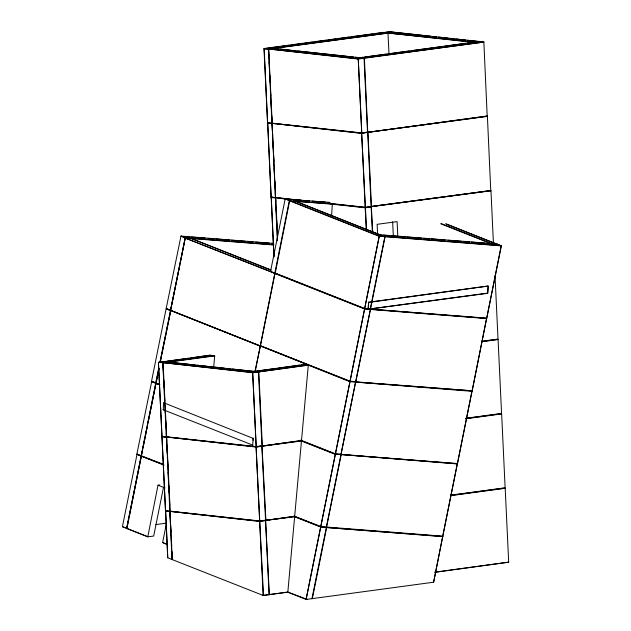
<?xml version="1.0" encoding="UTF-8"?>
<svg xmlns="http://www.w3.org/2000/svg" width="631" height="631" viewBox="0 0 631 631"><rect width="100%" height="100%" fill="white"/><g stroke="black" fill="none" stroke-linecap="round" stroke-linejoin="round"><path stroke-width="0.95" d="M253.157 440.359L253.134 438.135L252.708 445.368M331.583 215.873L332.34 203.9L327.789 202.417M368.039 309.214L368.654 302.186L488.063 286.048L487.629 293.289L368.039 309.214L487.795 293.107L488.244 286.269M213.743 366.572L214.706 355.892L210.21 355.19L158.405 362.439L165.496 510.684L170.062 511.631L170.441 519.447M294.022 516.544L320.832 527.09L442.662 536.413L433.639 582.208L306.13 599.45L287.823 592.225L308.322 364.915L303.748 364.505L254.269 371.446L266.874 369.703M129.134 516.765L141.344 456.11L137.053 454.154L122.398 526.806L126.807 528.321L128.74 518.69M148.033 422.888L155.983 383.419L151.692 381.455L136.817 454.383L163.445 464.59M273.657 243.385L180.971 236.073L166.182 308.504L170.622 310.72L168.296 322.275M158.641 368.417L126.586 528.462M159.809 362.636L179.827 264.988M163.516 487.25L153.688 536.05L147.78 536.847L126.886 528.581L141.344 456.11M159.832 384.673L155.936 383.459L141.297 456.158L164.115 465.181M155.881 383.112L158.941 368.536M160.108 362.754L170.82 310.539L260.264 345.906L255.279 371.288M141.636 454.659L142.606 449.848M142.992 447.923L145.122 437.33M145.516 435.406L147.062 427.708M151.495 381.645L156.18 383.23L158.988 368.488M160.542 360.79L161.504 355.971M161.899 354.046L163.445 346.348M163.831 344.423L165.969 333.831M166.355 331.906L167.909 324.2M180.214 263.064L182.351 252.471M182.738 250.546L184.291 242.84M184.678 240.916L185.159 237.729L180.971 236.073L184.915 237.95L190.893 238.273L271.212 270.036M147.78 536.847L158.01 485.2L159.753 484.963M167.31 544.569L162.617 542.542L166.261 524.448M254.979 371.17L260.461 345.725L350.008 381.4L472.185 390.794L486.58 318.332L370.468 309.166L355.647 381.645L349.866 381.14L260.422 345.772L275.006 273.515L270.565 271.298L285.149 199.049L329.855 202.377M486.722 318.584L364.75 309.009L274.958 273.562L275.1 273.034L364.505 308.449L370.279 308.953L384.863 236.696L379.286 236.01L285.354 198.868L289.637 200.824L275.203 273.333L364.647 308.709L486.777 318.15L501.361 245.893L497.023 243.976L380.919 234.819L385.107 236.467L501.211 245.633L472.138 390.841L349.763 381.629L170.67 310.278L185.254 238.029M311.935 598.732L326.314 527.477L320.737 526.79L294.267 516.324M326.274 527.516L355.687 381.605L341.008 454.344L335.369 454.091L301.602 440.738M312.337 598.677L326.661 527.548L326.172 527.216M433.584 582.295L457.301 463.722L335.574 453.91L300.545 440.122M472.138 390.841L442.662 536.413M457.443 463.974L340.811 454.525L457.499 463.533L471.941 391.023M287.76 592.028L263.301 595.506L167.751 557.812L158.46 362.399L162.79 362.628L214.572 355.624M163.524 402.941L163.255 410M163.121 409.7L252.865 445.186M360.829 133.031L272.221 123.361L268.672 48.989L358.242 58.762L364.048 58.233L367.526 132.147L361.61 133.409L366.603 230.394M362.817 57.334L359.899 57.729L479.45 41.362L483.851 42.04L364.395 58.218L274.122 48.461L278.366 48.879M275.834 201.849L275.479 197.692L271.078 197.014L264.176 48.5L383.585 32.362L387.986 33.041L389.011 54.424M277.34 240.734L272.064 123.092L275.573 197.503L284.542 198.686M262.425 595.246L263.474 595.309L256.036 447.079L261.952 445.817L258.465 371.904L252.668 372.432L163.09 362.659L166.647 437.031L255.247 446.701M308.322 364.915L258.418 371.943L168.54 362.131L189.339 364.355M273.933 256.801L267.733 122.864L272.087 123.589L272.647 135.255M275.479 197.692L275.384 192.605M277.364 233.92L277.553 237.808L275.779 197.724L271.125 196.975M359.899 57.729L364.237 57.957L483.803 42.08M383.443 32.591L389.784 31.771L430.673 36.235M389.437 31.779L479.363 41.551L473.558 42.08L383.79 32.583L389.784 31.771M172.003 559.492L166.3 432.874M258.805 521.064L170.204 511.394L166.647 437.031L161.993 436.273M361.8 133.133L358.242 58.762L366.201 229.408M332.253 203.892L365.357 207.504L371.083 206.518L364.395 58.218L358.053 59.038L268.672 48.989M169.905 511.362L172.31 559.61M254.325 371.399L258.813 371.888L262.346 445.762L261.975 446.314L256.036 447.079L166.647 437.031M331.094 204.058L365.168 207.78L371.107 207.015L371.485 206.463L367.952 132.589L367.581 132.108L361.587 132.912L267.52 122.643L263.987 48.768L268.372 48.958L387.986 33.041M256.218 446.803L252.668 372.432L263.119 595.325L287.783 592.209M367.794 132.329L487.195 116.191L483.851 42.04M259.775 521.174L294.606 516.253M170.204 511.394L259.593 521.451L265.533 520.685L265.903 520.133L261.999 445.778L256.012 446.582L166.481 436.762M331.433 203.6L365.499 207.276L490.752 190.554L487.384 115.915L367.392 132.376L487.408 116.412M269.342 594.702L261.81 446.046L301.452 440.477M497.867 339.297L481.398 341.521M501.424 413.668L465.702 418.495M504.981 488.039L450.416 495.414M272.221 123.361L361.61 133.409L367.392 132.376M273.988 256.762L271.291 197.235M163.09 362.659L252.479 372.708L258.418 371.943M275.779 197.724L285.33 199.065M473.368 42.356L387.686 33.009M371.107 207.015L371.138 206.471L490.752 190.554M165.708 510.905L167.751 557.812M265.533 520.685L265.556 520.141L259.57 520.954L165.543 510.645M508.728 562.134L434.767 572.349M210.21 355.19L190.57 358.061M303.748 364.505L301.642 365.002M163.689 402.759L253.268 438.435M368.22 309.427L368.654 302.186M170.82 310.539L260.366 346.214M355.837 381.858L385.107 236.467L379.042 236.239L289.637 200.824M170.717 310.239L166.182 308.504L151.55 381.203L159.682 384.421M122.319 526.546L147.654 536.626M126.76 528.36L127.714 528.392M441.093 223.579L491.289 243.432L496.873 244.118L445.612 223.65M472.043 391.323L355.592 382.086M442.907 536.184L320.934 526.601L294.117 516.063M442.812 536.673L326.314 527.477M151.448 381.684L151.692 381.455M332.34 203.9L289.298 200.745L260.264 345.906M370.081 309.135L370.468 309.166M491.044 243.661L440.848 223.808M166.332 308.764L170.622 310.72M295.276 201.068L384.823 236.743M326.558 527.248L341.197 454.557M306.13 599.45L379.286 236.01L306.074 599.442M267.544 123.14L272.087 123.589M364 58.273L361.129 57.91M271.101 197.511L275.644 197.96M275.621 197.464L301.657 200.35M161.962 436.81L166.505 437.259L166.694 441.148M165.567 511.134L170.062 511.631M279.572 46.631L263.987 48.768L268.53 49.218L268.853 56.025M281.513 46.363L284.423 45.976M286.364 45.708L289.274 45.314M291.222 45.053L302.872 43.484M304.812 43.216L312.574 42.167M314.514 41.906L326.164 40.329M328.112 40.068L335.873 39.019M337.814 38.759L349.464 37.182M351.412 36.921L359.173 35.872M361.113 35.612L372.763 34.035M374.704 33.774L382.473 32.725M273.381 48.563L387.939 33.08M364.757 57.074L386.117 54.187M388.057 53.927L409.416 51.04M411.357 50.772L432.708 47.893M434.656 47.625L442.418 46.576M444.358 46.315L465.717 43.429M467.658 43.168L475.585 42.096M490.918 190.822L370.949 206.747M165.267 361.476L158.46 362.399L164.817 362.636M167.215 361.216L188.622 358.321M167.83 362.226L214.706 355.892M268.806 369.443L276.536 368.394M278.468 368.133L299.709 365.262M481.548 341.292L498.009 339.068L495.035 275.842M308.251 365.207L258.813 371.888L238.021 369.671M481.548 341.789L498.033 339.565M465.859 418.258L501.566 413.439L498.08 339.517M262.212 445.999L301.476 440.69M465.852 418.763L501.59 413.928M155.849 524.59L166.521 523.146M450.581 495.177L505.123 487.802L501.637 413.889M265.769 520.362L294.63 516.466M294.559 516.757L265.367 520.417M450.566 495.674L505.147 488.299M434.909 572.143L508.681 562.174L505.194 488.26M479.663 41.583L483.015 41.946M262.023 446.267L301.405 440.982L335.132 454.32L340.811 454.525M288.059 199.278L293.865 199.735M295.797 199.885L301.602 200.35M309.348 200.958L303.535 200.5L307.455 200.989M312.25 201.186L317.085 201.573M319.988 201.802L325.793 202.259M293.518 201.131L332.277 204.192M383.648 235.229L389.501 235.694M391.457 235.844L397.309 236.31M399.257 236.459L405.118 236.925M407.066 237.075L412.919 237.54M415.845 237.769L421.697 238.234M423.653 238.384L429.506 238.849M431.454 238.999L437.315 239.465M439.263 239.622L445.115 240.08M448.042 240.308L452.924 240.695M454.872 240.853L461.703 241.389M463.651 241.547L469.511 242.004M471.46 242.162L477.312 242.62M479.268 242.777L485.121 243.235M487.069 243.392L492.921 243.858M183.7 236.483L189.552 236.948M191.501 237.098L197.353 237.564M199.309 237.713L205.162 238.179M208.088 238.408L213.941 238.873M215.897 239.023L221.749 239.488M223.697 239.638L229.55 240.103M231.506 240.261L237.359 240.719M239.307 240.876L245.167 241.334M248.093 241.57L252.968 241.949M255.894 242.186L261.747 242.643M263.703 242.801L269.555 243.258M271.504 243.416L273.46 243.566M273.941 244.733L185.159 237.729L170.52 310.42M189.158 238.337L273.065 244.962M307.202 599.371L287.697 592.004M368.441 302.454L488.063 286.048M432.621 36.448L436.518 36.874M438.466 37.087L442.363 37.513M444.311 37.726L448.199 38.144M450.148 38.357L454.044 38.783M455.992 38.996L459.889 39.422M461.837 39.635L465.725 40.061M467.674 40.274L479.363 41.551M280.314 49.092L284.21 49.518M286.159 49.731L290.047 50.157M291.995 50.362L295.892 50.788M297.84 51.001L301.736 51.426M303.677 51.639L319.262 53.343M321.203 53.556L347.492 56.419M349.44 56.632L353.336 57.058M355.285 57.271L359.181 57.697M288.335 199.096L290.386 199.317M288.249 199.38L291.175 199.704M191.288 364.568L195.176 364.994M197.124 365.207L201.021 365.633M202.969 365.846L206.865 366.264M208.814 366.477L212.702 366.903M214.65 367.116L224.391 368.181M226.34 368.394L230.228 368.82M232.176 369.032L236.073 369.458M162.987 436.628L166.505 437.259M265.58 520.638L269.066 594.56L268.412 594.434L269.114 594.512M497.173 244.236L501.361 245.893L384.863 236.696M191.035 238.534L270.447 269.934M275.006 273.515L185.214 238.068L274.903 273.215M268.412 594.434L269.287 594.694M446.669 224.265L496.873 244.118M296.333 201.691L382.354 235.702M155.936 383.459L159.588 384.902M163.303 464.329L137.053 454.154M158.01 485.2L165.054 487.984M162.617 542.542L167.183 544.348M271.929 123.321L268.53 49.218M166.347 436.991L162.79 362.628L163.461 373.584M371.351 206.692L372.716 232.232M490.965 190.775L493.426 243.314M397.806 236.31L397.104 221.623L377.133 224.32L377.598 234.109M392.64 221.781L393.342 236.459M371.162 206.968L372.369 232.24M269.137 61.854L269.461 68.661M269.784 75.46L270.107 82.267M270.439 89.074L270.762 95.873M271.038 101.709L271.369 108.508M271.693 115.315L272.016 122.122M272.971 142.054L273.294 148.861M273.578 154.69L273.901 161.497M274.225 168.303L274.501 174.132M274.832 180.939L275.155 187.738M276.11 207.678L276.433 214.485M276.709 220.314L277.041 227.121M163.784 380.383L164.115 387.189M164.391 393.018L164.762 400.795M165.227 410.521L165.369 413.431M165.693 420.238L166.016 427.045M166.923 446.007L167.294 453.784M167.578 459.613L167.901 466.419M168.177 472.248L168.509 479.055M168.832 485.862L169.155 492.661M169.439 498.498L169.763 505.297M170.717 525.315L171.048 532.154M171.372 539L171.703 545.839M171.979 551.707L172.31 558.545"/></g></svg>
